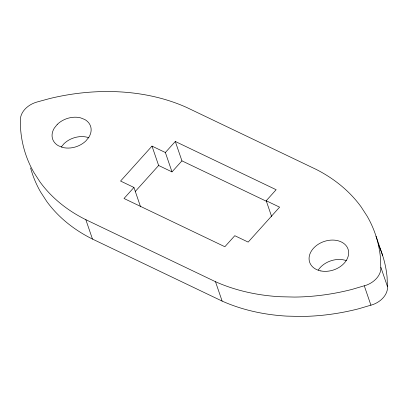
<?xml version="1.0" encoding="UTF-8"?>
<svg xmlns="http://www.w3.org/2000/svg" width="408" height="408" viewBox="0 0 408 408"><rect width="100%" height="100%" fill="white"/><g stroke="black" fill="none" stroke-linecap="round" stroke-linejoin="round"><path stroke-width="0.61" d="M61.277 147.059L63.847 143.846A20.028 14.81 -18.9 0 1 87.292 137.251L88.847 137.873M165.373 152.51L175.297 141.474L181.932 160.854L172.008 171.89L165.373 152.51L151.995 146.11L120.564 181.055L133.941 187.456L140.576 206.836M133.941 187.456L124.017 198.492L224.864 246.733L234.789 235.702L248.166 242.097L279.597 207.152L266.22 200.751L276.145 189.72L175.297 141.474M135.272 191.464L158.63 165.49L151.995 146.11M181.932 160.854L266.735 201.424M158.63 165.49L172.008 171.89M85.828 219.683L215.49 281.709A186.997 138.307 -18.9 0 0 280.209 296.738L294.362 297.07A186.997 138.307 -18.9 0 0 352.073 289.389L366.639 285.08A20.686 15.3 -18.9 0 0 380.843 269.285L380.465 257.825A186.997 138.307 -18.9 0 0 367.134 216.158L361.075 206.82A186.997 138.307 -18.9 0 0 316.394 169.514L186.731 107.488A191.75 141.826 -18.9 0 0 108.574 91.53L107.697 91.525A191.673 141.765 -18.9 0 0 49.705 98.547L36.893 102.051A20.471 15.142 -18.9 0 0 26.398 107.763L24.791 109.375A20.471 15.142 -18.9 0 0 20.4 120.391L20.701 130.142A185.15 136.945 -18.9 0 0 33.941 172.569L40.096 182.055A185.15 136.945 -18.9 0 0 85.828 219.683L92.463 239.062L222.125 301.089A186.997 138.307 -18.9 0 0 286.844 316.118L300.997 316.455A186.997 138.307 -18.9 0 0 358.709 308.769L373.274 304.46A20.686 15.3 -18.9 0 0 387.478 288.665L387.1 277.205A186.997 138.307 -18.9 0 0 378.767 245.366M376.033 236.252L382.668 255.632M380.894 267.408L387.529 286.788M364.298 285.86L370.933 305.24M266.22 200.751L271.646 216.612M215.49 281.709L222.125 301.089M318.245 270.055A20.293 15.009 -18.9 0 1 346.336 260.641M92.463 239.062A185.15 136.945 -18.9 0 1 46.731 201.435L40.576 191.949A185.15 136.945 -18.9 0 1 30.585 167.928M57.212 124.466L54.279 128.132A20.028 14.81 -18.9 0 0 58.37 145.743L62.546 147.41A20.028 14.81 -18.9 0 0 85.986 140.816L88.924 137.149A20.028 14.81 -18.9 0 0 84.828 119.539L80.651 117.871A20.028 14.81 -18.9 0 0 57.212 124.466M320.872 270.948A20.293 15.009 -18.9 0 0 348.549 251.18A20.293 15.009 -18.9 0 0 317.164 245.009A20.293 15.009 -18.9 0 0 320.872 270.948"/></g></svg>
